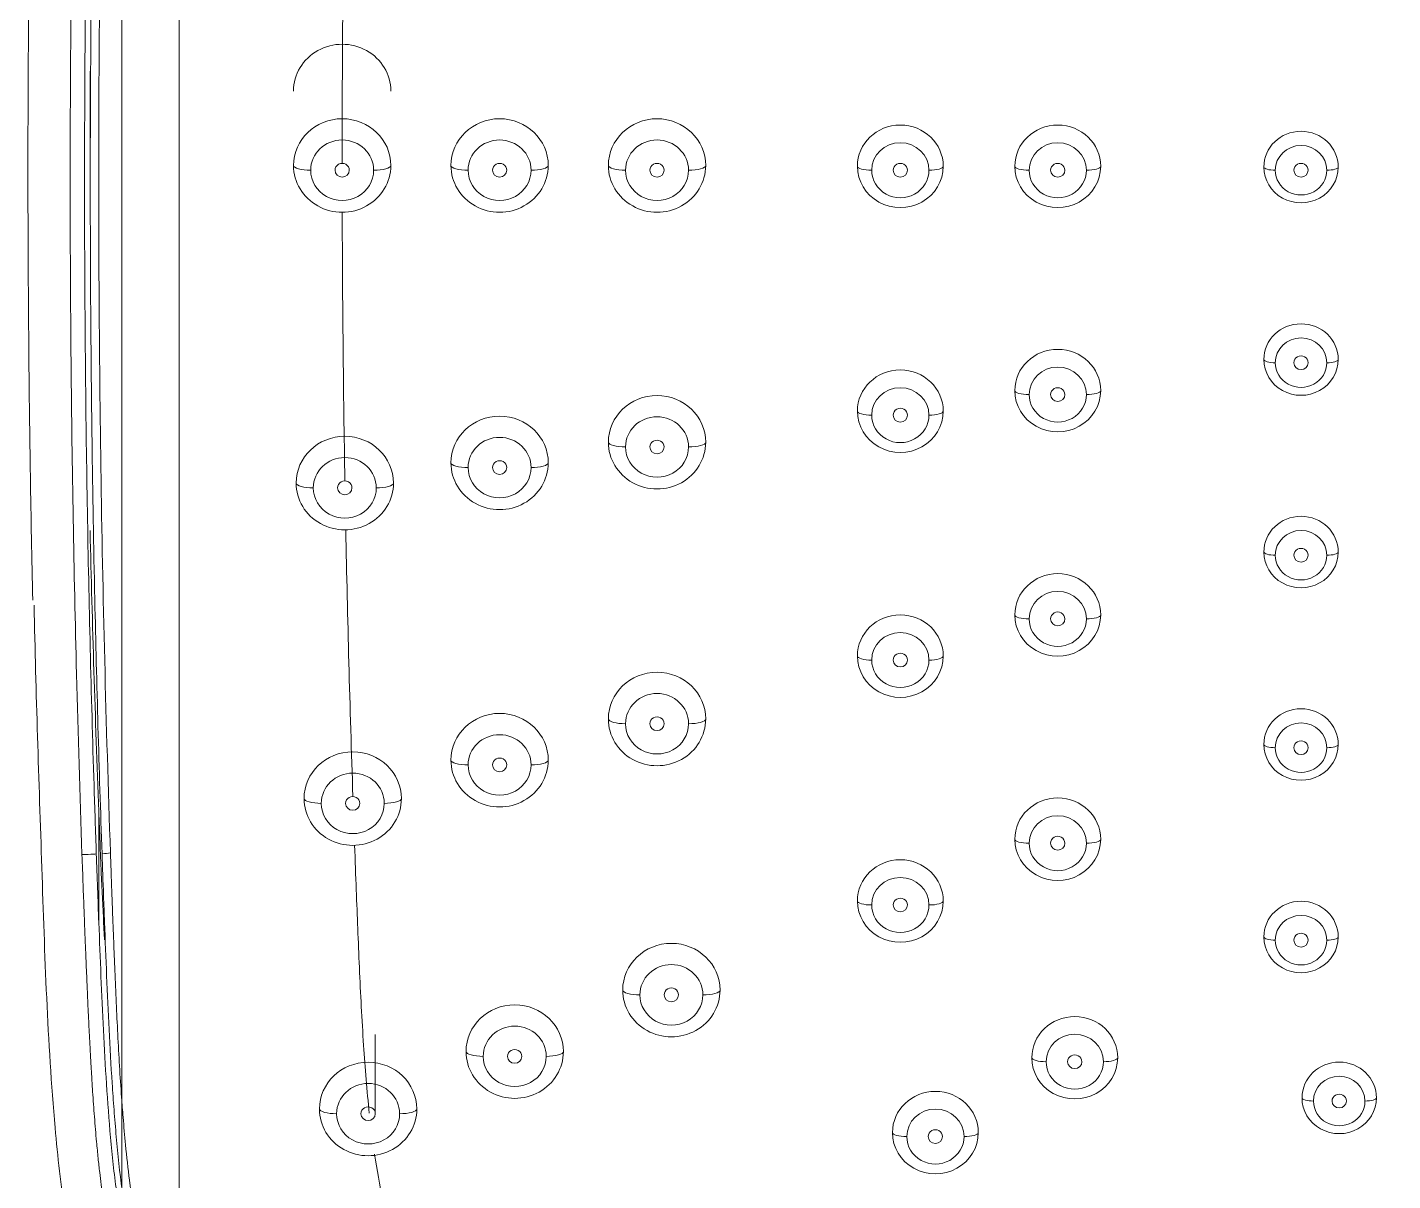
# Model space of a CAD drawing. Header units: millimetres. Extents: x -6909 to -4533, y -2578 to 782.
# Drawn here: x -5929.71 to -5882.01, y -647.84 to -607.53 of the extents above; entities that cross this region are included whole.
import ezdxf

# ---------------------------------------------------------------- set-up
doc = ezdxf.new("R2010")
doc.units = ezdxf.units.MM

msp = doc.modelspace()

# ---------------------------------------------------------------- linework, layer by layer
at = {"linetype": 'Continuous', "lineweight": 13}
msp.add_line((-5926.414, -1339.684), (-5926.414, -369.386), dxfattribs=at)
at = {"linetype": 'Continuous', "lineweight": 18}
for p, q in [((-5924.414, -369.386), (-5924.414, -1339.684)), ((-5927.515, -612.94), (-5927.515, -609.065)), ((-5917.557, -645.497), (-5917.557, -642.728))]:
    msp.add_line(p, q, dxfattribs=at)
at = {"linetype": 'Continuous', "lineweight": 18, "extrusion": (0, 0, -1)}
for centre, major_axis, start_param, end_param in [((-5918.714, -609.757), (-1.7, 0), 0, 3.141593), ((-5918.714, -612.36), (1.7, 0), 3.141593, 6.283185), ((-5913.214, -612.36), (1.7, 0), 3.141593, 6.283185), ((-5907.714, -612.36), (1.7, 0), 3.141593, 6.283185), ((-5899.214, -612.388), (1.5, 0), 3.141593, 6.283185), ((-5893.714, -612.388), (1.5, 0), 3.141593, 6.283185), ((-5885.214, -612.415), (1.3, 0), 3.141593, 6.283185), ((-5918.714, -612.36), (1.7, 0), 0, 3.141593), ((-5918.714, -612.526), (-0.25, 0), 0, 3.141593), ((-5913.214, -612.36), (1.7, 0), 0, 3.141593), ((-5913.214, -612.526), (-0.25, 0), 0, 3.141593), ((-5907.714, -612.36), (1.7, 0), 0, 3.141593), ((-5907.714, -612.526), (-0.25, 0), 0, 3.141593), ((-5899.214, -612.388), (1.5, 0), 0, 3.141593), ((-5899.214, -612.526), (-0.25, 0), 0, 3.141593), ((-5893.714, -612.388), (1.5, 0), 0, 3.141593), ((-5893.714, -612.526), (-0.25, 0), 0, 3.141593), ((-5885.214, -612.415), (1.3, 0), 0, 3.141593), ((-5885.214, -612.526), (-0.25, 0), 0, 3.141593), ((-5918.714, -612.526), (-0.25, 0), 3.141593, 6.283185), ((-5913.214, -612.526), (-0.25, 0), 3.141593, 6.283185), ((-5907.714, -612.526), (-0.25, 0), 3.141593, 6.283185), ((-5899.214, -612.526), (-0.25, 0), 3.141593, 6.283185), ((-5893.714, -612.526), (-0.25, 0), 3.141593, 6.283185), ((-5885.214, -612.526), (-0.25, 0), 3.141593, 6.283185), ((-5885.214, -619.142), (1.3, 0), 3.141593, 6.283185), ((-5893.714, -620.226), (1.5, 0), 3.141593, 6.283185), ((-5885.214, -619.142), (1.3, 0), 0, 3.141593), ((-5885.214, -619.252), (-0.25, 0), 0, 3.141593), ((-5899.214, -620.946), (1.5, 0), 3.141593, 6.283185), ((-5885.214, -619.252), (-0.25, 0), 3.141593, 6.283185), ((-5893.714, -620.365), (-0.25, 0), 0, 3.141593), ((-5907.714, -622.031), (1.7, 0), 3.141593, 6.283185), ((-5893.714, -620.226), (1.5, 0), 0, 3.141593), ((-5893.714, -620.365), (-0.25, 0), 3.141593, 6.283185), ((-5899.214, -620.946), (1.5, 0), 0, 3.141593), ((-5899.214, -621.085), (-0.25, 0), 0, 3.141593), ((-5899.214, -621.085), (-0.25, 0), 3.141593, 6.283185), ((-5913.214, -622.751), (1.7, 0), 3.141593, 6.283185), ((-5918.622, -623.458), (1.7, 0), 3.141593, 6.283185), ((-5907.714, -622.031), (1.7, 0), 0, 3.141593), ((-5907.714, -622.197), (-0.25, 0), 0, 3.141593), ((-5907.714, -622.197), (-0.25, 0), 3.141593, 6.283185), ((-5913.214, -622.751), (1.7, 0), 0, 3.141593), ((-5913.214, -622.917), (-0.25, 0), 0, 3.141593), ((-5913.214, -622.917), (-0.25, 0), 3.141593, 6.283185), ((-5918.622, -623.458), (1.7, 0), 0, 3.141593), ((-5918.622, -623.624), (-0.25, 0), 0, 3.141593), ((-5918.622, -623.624), (-0.25, 0), 3.141593, 6.283185), ((-5885.214, -625.868), (1.3, 0), 3.141593, 6.283185), ((-5200.467, -609.065), (727.248, 0), 3.10456, 3.118617), ((-5885.214, -625.979), (-0.25, 0), 0, 3.141593), ((-5885.214, -625.868), (1.3, 0), 0, 3.141593), ((-5885.214, -625.979), (-0.25, 0), 3.141593, 6.283185), ((-5893.714, -628.065), (1.5, 0), 3.141593, 6.283185), ((-5899.214, -629.505), (1.5, 0), 3.141593, 6.283185), ((-5893.714, -628.065), (1.5, 0), 0, 3.141593), ((-5893.714, -628.203), (-0.25, 0), 0, 3.141593), ((-5893.714, -628.203), (-0.25, 0), 3.141593, 6.283185), ((-5899.214, -629.505), (1.5, 0), 0, 3.141593), ((-5899.214, -629.643), (-0.25, 0), 0, 3.141593), ((-5899.214, -629.643), (-0.25, 0), 3.141593, 6.283185), ((-5907.714, -631.702), (1.7, 0), 3.141593, 6.283185), ((-5913.214, -633.141), (1.7, 0), 3.141593, 6.283185), ((-5885.214, -632.594), (1.3, 0), 3.141593, 6.283185), ((-5907.714, -631.702), (1.7, 0), 0, 3.141593), ((-5907.714, -631.868), (-0.25, 0), 0, 3.141593), ((-5907.714, -631.868), (-0.25, 0), 3.141593, 6.283185), ((-5885.214, -632.705), (-0.25, 0), 0, 3.141593), ((-5918.345, -634.484), (1.7, 0), 3.141593, 6.283185), ((-5885.214, -632.594), (1.3, 0), 0, 3.141593), ((-5885.214, -632.705), (-0.25, 0), 3.141593, 6.283185), ((-5913.214, -633.141), (1.7, 0), 0, 3.141593), ((-5913.214, -633.308), (-0.25, 0), 0, 3.141593), ((-5913.214, -633.308), (-0.25, 0), 3.141593, 6.283185), ((-5918.345, -634.651), (-0.25, 0), 0, 3.141593), ((-5918.345, -634.484), (1.7, 0), 0, 3.141593), ((-5918.345, -634.651), (-0.25, 0), 3.141593, 6.283185), ((-5893.714, -635.904), (1.5, 0), 3.141593, 6.283185), ((-5893.714, -636.042), (-0.25, 0), 0, 3.141593), ((-5893.714, -635.904), (1.5, 0), 0, 3.141593), ((-5893.714, -636.042), (-0.25, 0), 3.141593, 6.283185), ((-5899.214, -638.063), (1.5, 0), 3.141593, 6.283185), ((-5899.214, -638.063), (1.5, 0), 0, 3.141593), ((-5899.214, -638.202), (-0.25, 0), 0, 3.141593), ((-5899.214, -638.202), (-0.25, 0), 3.141593, 6.283185), ((-5885.214, -639.32), (1.3, 0), 3.141593, 6.283185), ((-5885.214, -639.431), (-0.25, 0), 0, 3.141593), ((-5907.213, -641.176), (1.7, 0), 3.141593, 6.283185), ((-5885.214, -639.32), (1.3, 0), 0, 3.141593), ((-5885.214, -639.431), (-0.25, 0), 3.141593, 6.283185), ((-5907.213, -641.342), (-0.25, 0), 0, 3.141593), ((-5907.213, -641.176), (1.7, 0), 0, 3.141593), ((-5907.213, -641.342), (-0.25, 0), 3.141593, 6.283185), ((-5912.686, -643.325), (1.7, 0), 3.141593, 6.283185), ((-5893.12, -643.54), (1.5, 0), 3.141593, 6.283185), ((-5912.686, -643.325), (1.7, 0), 0, 3.141593), ((-5912.686, -643.491), (-0.25, 0), 0, 3.141593), ((-5912.686, -643.491), (-0.25, 0), 3.141593, 6.283185), ((-5893.12, -643.678), (-0.25, 0), 0, 3.141593), ((-5917.807, -645.331), (1.7, 0), 3.141593, 6.283185), ((-5893.12, -643.54), (1.5, 0), 0, 3.141593), ((-5893.12, -643.678), (-0.25, 0), 3.141593, 6.283185), ((-5883.88, -644.943), (1.3, 0), 3.141593, 6.283185), ((-5897.989, -646.156), (1.5, 0), 3.141593, 6.283185), ((-5883.88, -644.943), (1.3, 0), 0, 3.141593), ((-5883.88, -645.054), (-0.25, 0), 0, 3.141593), ((-5917.807, -645.331), (1.7, 0), 0, 3.141593), ((-5917.807, -645.497), (-0.25, 0), 0, 3.141593), ((-5883.88, -645.054), (-0.25, 0), 3.141593, 6.283185), ((-5917.807, -645.497), (-0.25, 0), 3.141593, 6.283185), ((-5897.989, -646.156), (1.5, 0), 0, 3.141593), ((-5897.989, -646.294), (-0.25, 0), 0, 3.141593), ((-5897.989, -646.294), (-0.25, 0), 3.141593, 6.283185)]:
    msp.add_ellipse(centre, major_axis=major_axis, ratio=0.960893, start_param=start_param, end_param=end_param, dxfattribs=at)
at = {"linetype": 'Continuous', "lineweight": 13, "extrusion": (0, 0, -1)}
for centre, major_axis, ratio, start_param, end_param in [((-5918.714, -612.526), (1.1, 0), 0.960893, 3.141593, 6.283185), ((-5913.214, -612.526), (1.1, 0), 0.960893, 3.141593, 6.283185), ((-5907.714, -612.526), (1.1, 0), 0.960893, 3.141593, 6.283185), ((-5899.214, -612.526), (1, 0), 0.960893, 3.141593, 6.283185), ((-5893.714, -612.526), (1, 0), 0.960893, 3.141593, 6.283185), ((-5885.214, -612.526), (0.9, 0), 0.960893, 3.141593, 6.283185), ((-5919.814, -612.36), (0.6, 0), 0.276921, 1.570786, 3.141593), ((-5917.614, -612.36), (-0.6, 0), 0.276921, 3.141593, 4.712399), ((-5914.314, -612.36), (0.6, 0), 0.276921, 1.570786, 3.141593), ((-5912.114, -612.36), (-0.6, 0), 0.276921, 3.141593, 4.712399), ((-5908.814, -612.36), (0.6, 0), 0.276921, 1.570786, 3.141593), ((-5906.614, -612.36), (-0.6, 0), 0.276921, 3.141593, 4.712399), ((-5900.214, -612.388), (0.5, 0), 0.276921, 1.570787, 3.141593), ((-5898.214, -612.388), (-0.5, 0), 0.276921, 3.141593, 4.712399), ((-5894.714, -612.388), (0.5, 0), 0.276921, 1.570787, 3.141593), ((-5892.714, -612.388), (-0.5, 0), 0.276921, 3.141593, 4.712399), ((-5886.114, -612.415), (0.4, 0), 0.276921, 1.570794, 3.141593), ((-5884.314, -612.415), (-0.4, 0), 0.276921, 3.141593, 4.712391), ((-5918.714, -612.526), (1.1, 0), 0.960893, 0, 3.141593), ((-5913.214, -612.526), (1.1, 0), 0.960893, 0, 3.141593), ((-5907.714, -612.526), (1.1, 0), 0.960893, 0, 3.141593), ((-5899.214, -612.526), (1, 0), 0.960893, 0, 3.141593), ((-5893.714, -612.526), (1, 0), 0.960893, 0, 3.141593), ((-5885.214, -612.526), (0.9, 0), 0.960893, 0, 3.141593), ((-5885.214, -619.252), (0.9, 0), 0.960893, 3.141593, 6.283185), ((-5886.114, -619.142), (0.4, 0), 0.276921, 1.570794, 3.141593), ((-5884.314, -619.142), (-0.4, 0), 0.276921, 3.141593, 4.712391), ((-5893.714, -620.365), (1, 0), 0.960893, 3.141593, 6.283185), ((-5885.214, -619.252), (0.9, 0), 0.960893, 0, 3.141593), ((-5899.214, -621.085), (1, 0), 0.960893, 3.141593, 6.283185), ((-5894.714, -620.226), (0.5, 0), 0.276921, 1.570787, 3.141593), ((-5893.714, -620.365), (1, 0), 0.960893, 0, 3.141593), ((-5892.714, -620.226), (-0.5, 0), 0.276921, 3.141593, 4.712399), ((-5900.214, -620.946), (0.5, 0), 0.276921, 1.570787, 3.141593), ((-5899.214, -621.085), (1, 0), 0.960893, 0, 3.141593), ((-5898.214, -620.946), (-0.5, 0), 0.276921, 3.141593, 4.712399), ((-5907.714, -622.197), (1.1, 0), 0.960893, 3.141593, 6.283185), ((-5913.214, -622.917), (1.1, 0), 0.960893, 3.141593, 6.283185), ((-5908.814, -622.031), (0.6, 0), 0.276921, 1.570786, 3.141593), ((-5906.614, -622.031), (-0.6, 0), 0.276921, 3.141593, 4.712399), ((-5907.714, -622.197), (1.1, 0), 0.960893, 0, 3.141593), ((-5918.622, -623.624), (1.1, 0), 0.960893, 3.141593, 6.283185), ((-5914.314, -622.751), (0.6, 0), 0.276921, 1.570786, 3.141593), ((-5913.214, -622.917), (1.1, 0), 0.960893, 0, 3.141593), ((-5912.114, -622.751), (-0.6, 0), 0.276921, 3.141593, 4.712399), ((-5919.722, -623.458), (0.6, 0), 0.276921, 1.570786, 3.141593), ((-5917.522, -623.458), (-0.6, 0), 0.276921, 3.141593, 4.712399), ((-5918.622, -623.624), (1.1, 0), 0.960893, 0, 3.141593), ((-5885.214, -625.979), (0.9, 0), 0.960893, 3.141593, 6.283185), ((-5886.114, -625.868), (0.4, 0), 0.276921, 1.570794, 3.141593), ((-5885.214, -625.979), (0.9, 0), 0.960893, 0, 3.141593), ((-5884.314, -625.868), (-0.4, 0), 0.276921, 3.141593, 4.712391), ((-5893.714, -628.203), (1, 0), 0.960893, 3.141593, 6.283185), ((-5894.714, -628.065), (0.5, 0), 0.276921, 1.570787, 3.141593), ((-5893.714, -628.203), (1, 0), 0.960893, 0, 3.141593), ((-5892.714, -628.065), (-0.5, 0), 0.276921, 3.141593, 4.712399), ((-5899.214, -629.643), (1, 0), 0.960893, 3.141593, 6.283185), ((-5900.214, -629.505), (0.5, 0), 0.276921, 1.570787, 3.141593), ((-5899.214, -629.643), (1, 0), 0.960893, 0, 3.141593), ((-5898.214, -629.505), (-0.5, 0), 0.276921, 3.141593, 4.712399), ((-5907.714, -631.868), (1.1, 0), 0.960893, 3.141593, 6.283185), ((-5908.814, -631.702), (0.6, 0), 0.276921, 1.570786, 3.141593), ((-5907.714, -631.868), (1.1, 0), 0.960893, 0, 3.141593), ((-5906.614, -631.702), (-0.6, 0), 0.276921, 3.141593, 4.712399), ((-5885.214, -632.705), (0.9, 0), 0.960893, 3.141593, 6.283185), ((-5913.214, -633.308), (1.1, 0), 0.960893, 3.141593, 6.283185), ((-5886.114, -632.594), (0.4, 0), 0.276921, 1.570794, 3.141593), ((-5885.214, -632.705), (0.9, 0), 0.960893, 0, 3.141593), ((-5884.314, -632.594), (-0.4, 0), 0.276921, 3.141593, 4.712391), ((-5914.314, -633.141), (0.6, 0), 0.276921, 1.570786, 3.141593), ((-5913.214, -633.308), (1.1, 0), 0.960893, 0, 3.141593), ((-5912.114, -633.141), (-0.6, 0), 0.276921, 3.141593, 4.712399), ((-5918.345, -634.651), (1.1, 0), 0.960893, 3.141593, 6.283185), ((-5919.445, -634.484), (0.6, 0), 0.276921, 1.570786, 3.141593), ((-5918.345, -634.651), (1.1, 0), 0.960893, 0, 3.141593), ((-5917.245, -634.484), (-0.6, 0), 0.276921, 3.141593, 4.712399), ((-5893.714, -636.042), (1, 0), 0.960893, 3.141593, 6.283185), ((-5894.714, -635.904), (0.5, 0), 0.276921, 1.570787, 3.141593), ((-5893.714, -636.042), (1, 0), 0.960893, 0, 3.141593), ((-5892.714, -635.904), (-0.5, 0), 0.276921, 3.141593, 4.712399), ((-5899.214, -638.202), (1, 0), 0.960893, 3.141593, 6.283185), ((-5900.214, -638.063), (0.5, 0), 0.276921, 1.570787, 3.141593), ((-5899.214, -638.202), (1, 0), 0.960893, 0, 3.141593), ((-5898.214, -638.063), (-0.5, 0), 0.276921, 3.141593, 4.712399), ((-5885.214, -639.431), (0.9, 0), 0.960893, 3.141593, 6.283185), ((-5886.114, -639.32), (0.4, 0), 0.276921, 1.570794, 3.141593), ((-5885.214, -639.431), (0.9, 0), 0.960893, 0, 3.141593), ((-5884.314, -639.32), (-0.4, 0), 0.276921, 3.141593, 4.712391), ((-5907.213, -641.342), (1.1, 0), 0.960893, 3.141593, 6.283185), ((-5908.313, -641.176), (0.6, 0), 0.276921, 1.570786, 3.141593), ((-5907.213, -641.342), (1.1, 0), 0.960893, 0, 3.141593), ((-5906.113, -641.176), (-0.6, 0), 0.276921, 3.141593, 4.712399), ((-5912.686, -643.491), (1.1, 0), 0.960893, 3.141593, 6.283185), ((-5893.12, -643.678), (1, 0), 0.960893, 3.141593, 6.283185), ((-5913.786, -643.325), (0.6, 0), 0.276921, 1.570786, 3.141593), ((-5912.686, -643.491), (1.1, 0), 0.960893, 0, 3.141593), ((-5911.586, -643.325), (-0.6, 0), 0.276921, 3.141593, 4.712399), ((-5894.12, -643.54), (0.5, 0), 0.276921, 1.570787, 3.141593), ((-5893.12, -643.678), (1, 0), 0.960893, 0, 3.141593), ((-5892.12, -643.54), (-0.5, 0), 0.276921, 3.141593, 4.712399), ((-5917.807, -645.497), (1.1, 0), 0.960893, 3.141593, 6.283185), ((-5883.88, -645.054), (0.9, 0), 0.960893, 3.141593, 6.283185), ((-5884.78, -644.943), (0.4, 0), 0.276921, 1.570794, 3.141593), ((-5882.98, -644.943), (-0.4, 0), 0.276921, 3.141593, 4.712391), ((-5918.907, -645.331), (0.6, 0), 0.276921, 1.570786, 3.141593), ((-5916.707, -645.331), (-0.6, 0), 0.276921, 3.141593, 4.712399), ((-5897.989, -646.294), (1, 0), 0.960893, 3.141593, 6.283185), ((-5883.88, -645.054), (0.9, 0), 0.960893, 0, 3.141593), ((-5917.807, -645.497), (1.1, 0), 0.960893, 0, 3.141593), ((-5898.989, -646.156), (0.5, 0), 0.276921, 1.570787, 3.141593), ((-5897.989, -646.294), (1, 0), 0.960893, 0, 3.141593), ((-5896.989, -646.156), (-0.5, 0), 0.276921, 3.141593, 4.712399)]:
    msp.add_ellipse(centre, major_axis=major_axis, ratio=ratio, start_param=start_param, end_param=end_param, dxfattribs=at)
at = {"linetype": 'Continuous', "lineweight": 13}
for points, knots in [([(-5927.804, -636.441), (-5927.878, -634.337), (-5928.05, -628.629), (-5928.247, -617.457), (-5928.218, -606.63), (-5928.048, -597.595), (-5927.908, -592.377), (-5927.756, -587.998), (-5927.619, -584.503), (-5927.51, -582.319), (-5927.396, -580.573), (-5927.287, -579.264), (-5927.148, -577.959), (-5926.971, -576.659), (-5926.746, -575.364), (-5926.462, -574.08), (-5926.112, -572.812), (-5925.547, -571.148), (-5924.63, -569.141), (-5922.237, -565.411), (-5918.794, -562.439), (-5914.925, -560.144), (-5912.449, -558.91), (-5910.331, -558.013), (-5908.607, -557.36), (-5907.303, -556.9), (-5905.988, -556.469), (-5904.663, -556.066), (-5903.331, -555.687), (-5901.545, -555.214), (-5899.298, -554.678), (-5896.58, -554.118), (-5892.936, -553.47), (-5888.352, -552.831), (-5882.821, -552.303), (-5877.272, -551.992), (-5871.714, -551.893), (-5866.157, -551.992), (-5860.608, -552.302), (-5855.076, -552.831), (-5850.492, -553.47), (-5846.848, -554.118), (-5844.131, -554.679), (-5841.883, -555.214), (-5840.097, -555.688), (-5838.765, -556.066), (-5837.44, -556.469), (-5836.125, -556.899), (-5834.82, -557.359), (-5833.097, -558.013), (-5830.98, -558.912), (-5828.503, -560.144), (-5824.633, -562.44), (-5821.192, -565.412), (-5818.798, -569.142), (-5817.881, -571.149), (-5817.317, -572.813), (-5816.967, -574.081), (-5816.683, -575.365), (-5816.458, -576.66), (-5816.281, -577.96), (-5816.142, -579.265), (-5816.033, -580.574), (-5815.919, -582.32), (-5815.813, -584.475), (-5815.746, -586.194), (-5815.713, -587.039)], [0, 0, 0, 0, 0.031621, 0.085958, 0.167893, 0.194631, 0.221369, 0.248106, 0.261475, 0.274844, 0.281529, 0.288213, 0.294898, 0.301582, 0.308267, 0.314951, 0.321636, 0.32832, 0.341689, 0.355058, 0.39505, 0.408534, 0.422017, 0.435501, 0.442243, 0.448985, 0.455727, 0.462469, 0.469211, 0.475953, 0.489437, 0.50292, 0.516404, 0.543372, 0.57034, 0.597307, 0.624275, 0.651243, 0.67821, 0.705178, 0.732146, 0.74563, 0.759114, 0.772598, 0.77934, 0.786081, 0.792823, 0.799565, 0.806307, 0.813049, 0.826533, 0.840017, 0.853501, 0.893492, 0.906861, 0.920229, 0.926914, 0.933598, 0.940282, 0.946967, 0.953651, 0.960336, 0.96702, 0.973704, 0.987073, 1, 1, 1, 1]), ([(-5918.65, -602.886), (-5918.693, -605.96), (-5918.714, -609.099), (-5918.714, -612.232), (-5918.714, -612.291)], [0, 0, 0, 0, 0.981116, 1, 1, 1, 1]), ([(-5918.28, -636.114), (-5918.26, -636.65), (-5918.22, -637.731), (-5918.17, -639.009), (-5918.094, -640.853), (-5917.984, -642.991), (-5917.851, -644.691), (-5917.766, -645.48)], [0, 0, 0, 0, 0.14571, 0.294382, 0.443055, 0.7404, 1, 1, 1, 1]), ([(-5915.674, -665.277), (-5915.705, -665.259), (-5915.773, -665.22), (-5915.881, -665.157), (-5916.003, -665.086), (-5916.139, -665.005), (-5916.288, -664.916), (-5916.451, -664.817), (-5916.663, -664.686), (-5916.926, -664.522), (-5917.237, -664.321), (-5917.5, -664.147), (-5917.793, -663.948), (-5918.193, -663.67), (-5918.6, -663.373), (-5918.976, -663.087), (-5919.29, -662.843), (-5919.871, -662.375), (-5920.626, -661.717), (-5921.342, -661.022), (-5921.862, -660.473), (-5922.151, -660.151), (-5922.378, -659.888), (-5922.574, -659.655), (-5922.76, -659.426), (-5922.911, -659.234), (-5923.006, -659.111), (-5923.101, -658.987), (-5923.194, -658.862), (-5923.287, -658.736), (-5923.378, -658.61), (-5923.468, -658.483), (-5923.557, -658.356), (-5923.645, -658.228), (-5923.732, -658.099), (-5923.818, -657.969), (-5923.903, -657.839), (-5923.986, -657.708), (-5924.069, -657.576), (-5924.15, -657.444), (-5924.231, -657.312), (-5924.31, -657.178), (-5924.388, -657.044), (-5924.464, -656.91), (-5924.54, -656.774), (-5924.614, -656.639), (-5924.687, -656.502), (-5924.759, -656.365), (-5924.813, -656.261), (-5924.855, -656.179), (-5924.891, -656.106), (-5924.946, -655.994), (-5925.006, -655.869), (-5925.074, -655.725), (-5925.144, -655.576), (-5925.22, -655.407), (-5925.319, -655.183), (-5925.444, -654.888), (-5925.641, -654.398), (-5925.893, -653.711), (-5926.081, -653.125), (-5926.186, -652.771), (-5926.205, -652.706), (-5926.224, -652.64), (-5926.243, -652.574), (-5926.262, -652.509), (-5926.28, -652.443), (-5926.298, -652.377), (-5926.317, -652.31), (-5926.334, -652.244), (-5926.352, -652.178), (-5926.37, -652.111), (-5926.387, -652.044), (-5926.404, -651.978), (-5926.421, -651.911), (-5926.435, -651.857), (-5926.449, -651.801), (-5926.465, -651.737), (-5926.487, -651.648), (-5926.514, -651.537), (-5926.544, -651.41), (-5926.576, -651.268), (-5926.608, -651.127), (-5926.639, -650.985), (-5926.662, -650.871), (-5926.687, -650.755), (-5926.718, -650.606), (-5926.758, -650.403), (-5926.798, -650.193), (-5926.841, -649.959), (-5926.887, -649.695), (-5926.936, -649.395), (-5926.982, -649.105), (-5927.02, -648.847), (-5927.057, -648.589), (-5927.095, -648.306), (-5927.14, -647.952), (-5927.19, -647.526), (-5927.243, -647.028), (-5927.306, -646.379), (-5927.371, -645.603), (-5927.418, -644.94), (-5927.448, -644.473), (-5927.467, -644.179), (-5927.488, -643.823), (-5927.512, -643.404), (-5927.537, -642.924), (-5927.564, -642.388), (-5927.592, -641.817), (-5927.614, -641.315), (-5927.639, -640.728), (-5927.661, -640.208), (-5927.685, -639.617), (-5927.707, -639.064), (-5927.735, -638.341), (-5927.768, -637.448), (-5927.791, -636.796), (-5927.804, -636.441)], [0, 0, 0, 0, 0.0032, 0.006885, 0.011053, 0.015706, 0.020843, 0.026464, 0.032569, 0.042897, 0.053849, 0.065424, 0.070786, 0.085223, 0.108733, 0.11543, 0.127202, 0.144051, 0.181813, 0.216288, 0.233054, 0.249426, 0.255017, 0.264126, 0.276752, 0.281418, 0.286084, 0.29075, 0.295415, 0.30008, 0.304745, 0.309409, 0.314073, 0.318737, 0.3234, 0.328062, 0.332725, 0.337386, 0.342048, 0.346709, 0.351369, 0.356029, 0.360688, 0.365348, 0.370006, 0.374665, 0.379323, 0.38398, 0.388638, 0.389869, 0.392321, 0.395992, 0.401191, 0.404827, 0.410421, 0.416015, 0.42161, 0.43259, 0.445027, 0.469464, 0.498848, 0.500909, 0.502972, 0.505038, 0.507105, 0.509175, 0.511247, 0.513322, 0.515399, 0.517478, 0.519559, 0.521643, 0.523729, 0.525818, 0.527908, 0.530002, 0.530825, 0.533163, 0.536013, 0.539144, 0.543537, 0.54793, 0.552321, 0.55671, 0.561099, 0.562924, 0.567534, 0.574929, 0.581665, 0.587032, 0.59654, 0.606052, 0.614676, 0.623297, 0.629764, 0.638413, 0.649244, 0.662259, 0.677459, 0.694842, 0.721619, 0.748292, 0.755338, 0.764282, 0.775112, 0.787826, 0.80243, 0.818945, 0.836685, 0.854434, 0.864752, 0.890202, 0.90182, 0.91861, 0.940569, 0.967697, 1, 1, 1, 1])]:
    msp.add_open_spline(points, degree=3, knots=knots, dxfattribs=at)
at = {"linetype": 'Continuous', "lineweight": 18}
for points, knots in [([(-5926.521, -582.532), (-5926.537, -582.812), (-5926.551, -583.092), (-5926.579, -583.652), (-5926.619, -584.493), (-5926.654, -585.334), (-5926.698, -586.455), (-5926.719, -587.016), (-5926.76, -588.138), (-5926.78, -588.699), (-5926.878, -591.503), (-5926.948, -593.746), (-5927.121, -600.476), (-5927.188, -604.964), (-5927.222, -611.697), (-5927.222, -613.942), (-5927.2, -618.43), (-5927.178, -620.674), (-5927.078, -627.406), (-5926.966, -631.894), (-5926.809, -636.38)], [0, 0, 0, 0, 0.015625, 0.015625, 0.03125, 0.0625, 0.0625, 0.09375, 0.09375, 0.125, 0.125, 0.25, 0.25, 0.5, 0.5, 0.625, 0.625, 0.75, 0.75, 1, 1, 1, 1]), ([(-5929.525, -627.548), (-5929.589, -624.664), (-5929.722, -616.325), (-5929.695, -606.183), (-5929.526, -597.193), (-5929.381, -591.734), (-5929.244, -587.876), (-5929.164, -585.82), (-5929.154, -585.573)], [0, 0, 0, 0, 0.207041, 0.59892, 0.726801, 0.854683, 0.982564, 1, 1, 1, 1]), ([(-5927.304, -636.42), (-5927.332, -635.622), (-5927.358, -634.824), (-5927.484, -630.834), (-5927.561, -627.641), (-5927.671, -621.254), (-5927.703, -618.061), (-5927.721, -611.674), (-5927.707, -608.48), (-5927.636, -602.25), (-5927.581, -599.213), (-5927.467, -594.659), (-5927.424, -593.14), (-5927.328, -590.104), (-5927.274, -588.586), (-5927.216, -587.068)], [0, 0, 0, 0, 0.048522, 0.048522, 0.242618, 0.242618, 0.436715, 0.436715, 0.630811, 0.630811, 0.815391, 0.815391, 0.907693, 0.907693, 1, 1, 1, 1]), ([(-5927.016, -587.074), (-5927.034, -587.539), (-5927.051, -588.003), (-5927.136, -590.327), (-5927.196, -592.187), (-5927.275, -594.976), (-5927.299, -595.906), (-5927.366, -598.695), (-5927.403, -600.555), (-5927.447, -603.345), (-5927.459, -604.275), (-5927.491, -607.065), (-5927.505, -608.925), (-5927.514, -611.716), (-5927.515, -612.646), (-5927.512, -615.436), (-5927.503, -617.296), (-5927.477, -620.086), (-5927.467, -621.016), (-5927.429, -623.806), (-5927.396, -625.666), (-5927.324, -629.007), (-5927.287, -630.488), (-5927.203, -633.449), (-5927.156, -634.929), (-5927.104, -636.41)], [0, 0, 0, 0, 0.028272, 0.028272, 0.141363, 0.141363, 0.197908, 0.197908, 0.310999, 0.310999, 0.367544, 0.367544, 0.480635, 0.480635, 0.53718, 0.53718, 0.650271, 0.650271, 0.706816, 0.706816, 0.819907, 0.819907, 0.909952, 0.909952, 1, 1, 1, 1]), ([(-5913.781, -667.56), (-5914.933, -667.036), (-5917.45, -665.699), (-5920.97, -663.203), (-5923.996, -660.1), (-5926.282, -656.563), (-5927.685, -652.832), (-5928.413, -649.207), (-5928.981, -643.977), (-5929.201, -636.872), (-5929.419, -630.788), (-5929.475, -627.73)], [0, 0, 0, 0, 0.080001, 0.182023, 0.274525, 0.357627, 0.45375, 0.533198, 0.599698, 0.798874, 1, 1, 1, 1]), ([(-5927.304, -636.42), (-5927.336, -636.421), (-5927.474, -636.427), (-5927.66, -636.435), (-5927.804, -636.441)], [0, 0, 0, 0, 0.246405, 1, 1, 1, 1]), ([(-5927.104, -636.41), (-5927.087, -636.895), (-5927.07, -637.381), (-5927.04, -638.18), (-5927.028, -638.493), (-5927.016, -638.805)], [0, 0, 0, 0, 0.608329, 0.608329, 1, 1, 1, 1]), ([(-5926.809, -636.38), (-5926.808, -636.418), (-5926.805, -636.511), (-5926.799, -636.673), (-5926.792, -636.907), (-5926.784, -637.135), (-5926.777, -637.34), (-5926.772, -637.489), (-5926.766, -637.656), (-5926.759, -637.853), (-5926.75, -638.078), (-5926.739, -638.376), (-5926.721, -638.842), (-5926.693, -639.568), (-5926.654, -640.525), (-5926.609, -641.61), (-5926.557, -642.718), (-5926.496, -643.824), (-5926.432, -644.79), (-5926.362, -645.71), (-5926.277, -646.676), (-5926.143, -647.915), (-5926.009, -648.87), (-5925.913, -649.451), (-5925.893, -649.569), (-5925.872, -649.688), (-5925.851, -649.807), (-5925.829, -649.927), (-5925.807, -650.047), (-5925.784, -650.167), (-5925.76, -650.287), (-5925.736, -650.408), (-5925.712, -650.529), (-5925.687, -650.651), (-5925.661, -650.772), (-5925.634, -650.894), (-5925.607, -651.016), (-5925.579, -651.139), (-5925.551, -651.261), (-5925.521, -651.384), (-5925.492, -651.508), (-5925.461, -651.631), (-5925.429, -651.755), (-5925.397, -651.879), (-5925.364, -652.003), (-5925.33, -652.127), (-5925.296, -652.252), (-5925.26, -652.377), (-5925.224, -652.502), (-5925.187, -652.627), (-5925.149, -652.753), (-5925.11, -652.878), (-5925.07, -653.004), (-5925.03, -653.13), (-5924.988, -653.256), (-5924.945, -653.382), (-5924.902, -653.509), (-5924.872, -653.593), (-5924.857, -653.635)], [0, 0, 0, 0, 0.006652, 0.015948, 0.027889, 0.047021, 0.055232, 0.063161, 0.072765, 0.084045, 0.097001, 0.111631, 0.135454, 0.177182, 0.236792, 0.300462, 0.364177, 0.427897, 0.491105, 0.531026, 0.58664, 0.658165, 0.745647, 0.752522, 0.75942, 0.766341, 0.773285, 0.780252, 0.787241, 0.794254, 0.801289, 0.808347, 0.815428, 0.822532, 0.829658, 0.836808, 0.84398, 0.851176, 0.858394, 0.865635, 0.8729, 0.880187, 0.887498, 0.894833, 0.90219, 0.909572, 0.916977, 0.924406, 0.931858, 0.939335, 0.946836, 0.95436, 0.961909, 0.96948, 0.977075, 0.984694, 0.992335, 1, 1, 1, 1]), ([(-5927.02, -639.423), (-5927.029, -639.24), (-5927.068, -638.475), (-5927.104, -637.667), (-5927.129, -637.082)], [0, 0, 0, 0, 0.24228, 1, 1, 1, 1]), ([(-5915.369, -664.892), (-5915.934, -664.567), (-5916.488, -664.227), (-5917.165, -663.781), (-5917.3, -663.691), (-5917.568, -663.508), (-5917.702, -663.415), (-5918.098, -663.134), (-5918.358, -662.943), (-5919.125, -662.357), (-5919.619, -661.95), (-5920.567, -661.097), (-5921.021, -660.653), (-5921.885, -659.722), (-5922.296, -659.235), (-5922.778, -658.599), (-5922.921, -658.405), (-5923.059, -658.209), (-5923.151, -658.077), (-5923.197, -658.011), (-5923.422, -657.679), (-5923.594, -657.41), (-5924.085, -656.593), (-5924.381, -656.035), (-5924.912, -654.897), (-5925.148, -654.316), (-5925.46, -653.428), (-5925.558, -653.129), (-5925.74, -652.527), (-5925.867, -652.072), (-5925.982, -651.611), (-5926.055, -651.303), (-5926.09, -651.148), (-5926.192, -650.685), (-5926.254, -650.376), (-5926.426, -649.446), (-5926.52, -648.825), (-5926.641, -647.892), (-5926.678, -647.58), (-5926.746, -646.956), (-5926.777, -646.644), (-5926.862, -645.708), (-5926.909, -645.082), (-5926.991, -643.83), (-5927.026, -643.204), (-5927.119, -641.324), (-5927.167, -640.069), (-5927.216, -638.814)], [0, 0, 0, 0, 0.0625, 0.0625, 0.078125, 0.078125, 0.09375, 0.09375, 0.125, 0.125, 0.1875, 0.1875, 0.25, 0.25, 0.3125, 0.3125, 0.328125, 0.335938, 0.335938, 0.34375, 0.34375, 0.375, 0.375, 0.4375, 0.4375, 0.5, 0.5, 0.53125, 0.53125, 0.5625, 0.578125, 0.578125, 0.59375, 0.59375, 0.625, 0.625, 0.6875, 0.6875, 0.71875, 0.71875, 0.75, 0.75, 0.8125, 0.8125, 0.875, 0.875, 1, 1, 1, 1]), ([(-5927.016, -638.805), (-5926.992, -639.43), (-5926.968, -640.055), (-5926.917, -641.305), (-5926.889, -641.93), (-5926.827, -643.179), (-5926.791, -643.804), (-5926.73, -644.74), (-5926.708, -645.052), (-5926.66, -645.676), (-5926.635, -645.988), (-5926.55, -646.922), (-5926.485, -647.544), (-5926.324, -648.784), (-5926.23, -649.403), (-5926.088, -650.173), (-5926.058, -650.326), (-5925.997, -650.634), (-5925.9, -651.093), (-5925.72, -651.854), (-5925.552, -652.457), (-5925.371, -653.057), (-5925.274, -653.355), (-5925.118, -653.799), (-5925.064, -653.947), (-5924.953, -654.241), (-5924.78, -654.68), (-5924.593, -655.11), (-5924.329, -655.676), (-5924.189, -655.956), (-5923.896, -656.506), (-5923.743, -656.777), (-5923.26, -657.579), (-5922.909, -658.098), (-5922.338, -658.852), (-5922.141, -659.099), (-5921.885, -659.403), (-5921.833, -659.464), (-5921.729, -659.585), (-5921.572, -659.765), (-5921.412, -659.942), (-5920.87, -660.525), (-5920.414, -660.971), (-5919.879, -661.451), (-5919.819, -661.504), (-5919.698, -661.61), (-5919.638, -661.663), (-5919.456, -661.819), (-5919.088, -662.128), (-5918.712, -662.426), (-5917.949, -663.007), (-5917.426, -663.376), (-5916.355, -664.08), (-5915.807, -664.415), (-5915.248, -664.736)], [0, 0, 0, 0, 0.0625, 0.0625, 0.125, 0.125, 0.1875, 0.1875, 0.21875, 0.21875, 0.25, 0.25, 0.3125, 0.3125, 0.375, 0.375, 0.390625, 0.390625, 0.40625, 0.4375, 0.46875, 0.46875, 0.5, 0.5, 0.515625, 0.515625, 0.53125, 0.5625, 0.5625, 0.59375, 0.59375, 0.625, 0.625, 0.6875, 0.6875, 0.71875, 0.71875, 0.726563, 0.726563, 0.734375, 0.75, 0.75, 0.8125, 0.8125, 0.820313, 0.820313, 0.828125, 0.828125, 0.84375, 0.875, 0.875, 0.9375, 0.9375, 1, 1, 1, 1])]:
    msp.add_open_spline(points, degree=3, knots=knots, dxfattribs=at)
at = {"linetype": 'Continuous', "lineweight": 13}
for points in [[(-5918.712, -613.989), (-5918.703, -617.122), (-5918.672, -620.251), (-5918.619, -623.385)], [(-5918.588, -625.089), (-5918.527, -628.187), (-5918.444, -631.292), (-5918.339, -634.412)], [(-5927.216, -634.937), (-5927.216, -636.23), (-5927.216, -637.522), (-5927.216, -638.814)], [(-5926.809, -636.38), (-5926.904, -636.394), (-5926.98, -636.402), (-5927.104, -636.41)], [(-5917.583, -646.915), (-5917.502, -647.452), (-5917.405, -647.986), (-5917.287, -648.516)]]:
    msp.add_open_spline(points, degree=3, dxfattribs=at)
at = {"linetype": 'Continuous', "lineweight": 18}
for points in [[(-5927.216, -634.937), (-5927.188, -635.653), (-5927.161, -636.368), (-5927.13, -637.083)], [(-5927.216, -638.814), (-5927.247, -638.016), (-5927.276, -637.218), (-5927.304, -636.42)]]:
    msp.add_open_spline(points, degree=3, dxfattribs=at)

doc.saveas('drawing.dxf')
